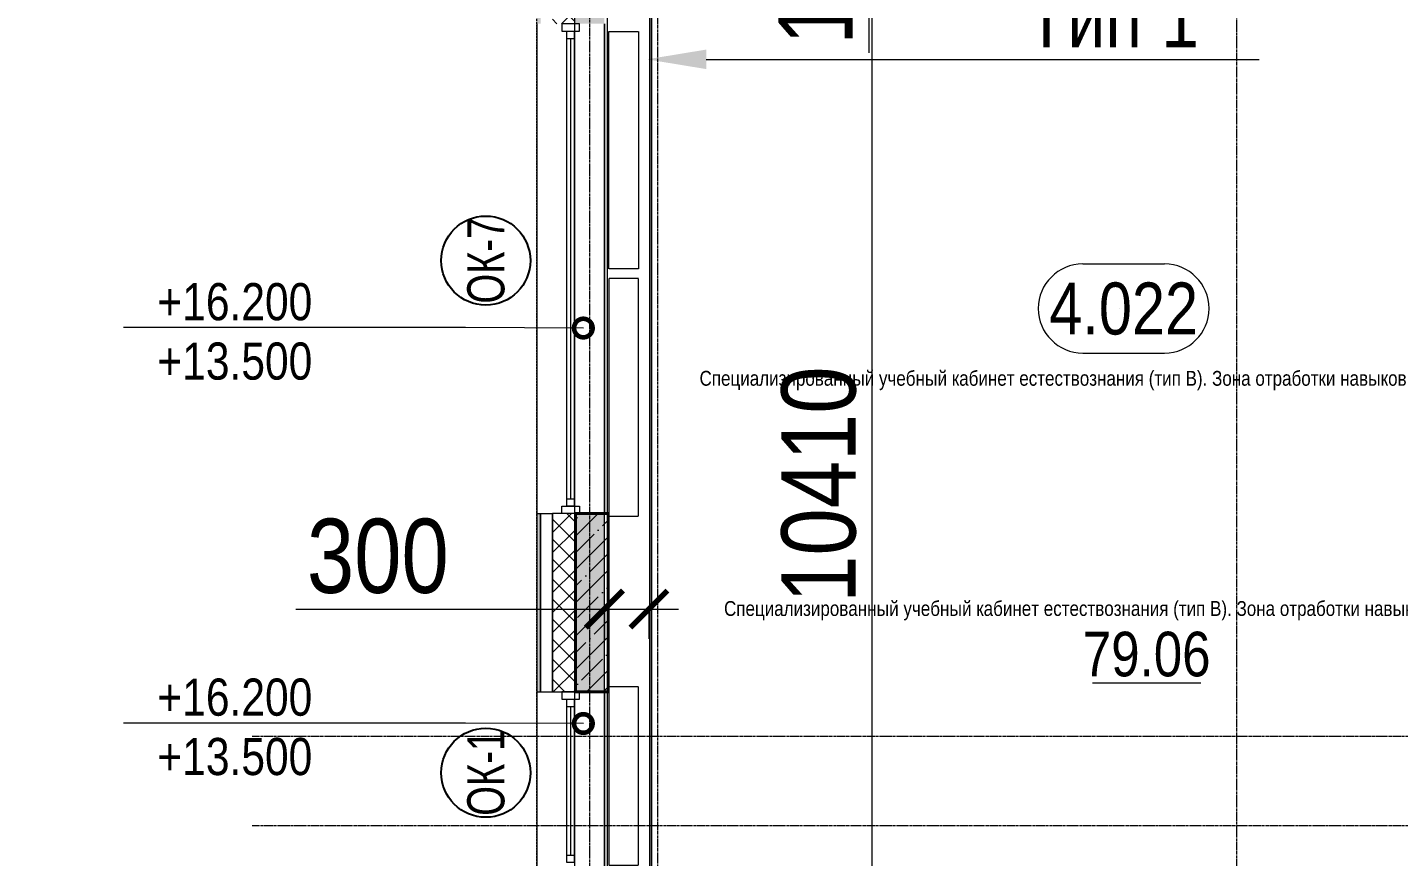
# Model space of a CAD drawing. Header units: millimetres. Extents: x -231292 to 573618, y -153144 to 564035.
# Drawn here: x 92242 to 101479, y 401692 to 407277 of the extents above; entities that cross this region are included whole.
import ezdxf
from ezdxf import colors
from ezdxf.entities.mleader import LeaderData, LeaderLine
from ezdxf.enums import TextEntityAlignment as Align
from ezdxf.math import Vec2, Vec3

# ---------------------------------------------------------------- set-up
doc = ezdxf.new("R2010")
doc.units = ezdxf.units.MM
for name, pattern in [('CENTER2', [28.575, 19.05, -3.175, 3.175, -3.175]), ('DASHED', [19.05, 12.7, -6.35]), ('HIDDEN2', [4.7625, 3.175, -1.5875])]:
    doc.linetypes.add(name, pattern=pattern)
doc.layers.get('0').update_dxf_attribs({"color": 250})
doc.layers.get('Defpoints').update_dxf_attribs({"color": 250})
for name, color, linetype, lineweight in [('A-AREA', 250, 'Continuous', 15), ('A-Wall_Материал_Газоблок_Контур', 250, 'Continuous', 0), ('АР_Area', 250, 'Continuous', 5), ('АР_Колонны', 250, 'Continuous', 35), ('АР_Окна', 250, 'Continuous', 5), ('АР_Окна марка', 250, 'Continuous', 9), ('АР_Отопительные приборы', 250, 'HIDDEN2', 0), ('АР_площадь пом', 250, 'Continuous', 5), ('АР_Размеры обшивки', 250, 'Continuous', 5), ('АР_Стены ЖБ', 250, 'Continuous', 35), ('АР_Стены ПЕНОблок', 250, 'Continuous', 20), ('АР_Тонкая', 250, 'Continuous', 5), ('АР_Утеплитель', 250, 'Continuous', 0), ('АР_Штриховка', 250, 'Continuous', 0), ('Зашивка радиаторов тип 1 (фанера и МДФ)', 250, 'Continuous', 0), ('КМ_Фахверки', 250, 'Continuous', 80), ('Марка окна', 250, 'Continuous', 0), ('Размеры зашивки ГКЛ', 250, 'Continuous', 0), ('РД_Оси_100', 250, 'Continuous', 0)]:
    doc.layers.add(name, color=color, linetype=linetype, lineweight=lineweight)
doc.layers.add('АР_Делит', color=250, linetype='Continuous', lineweight=0, plot=False)
doc.styles.add('Arial_09', font='ARIALN.TTF', dxfattribs={"width": 0.9})
doc.styles.add('Isocpeur3', font='isocpeur.ttf')
doc.styles.add('style1', font='ARIALN.TTF')
doc.dimstyles.new('Dim200_ареал', dxfattribs={"dimscale": 100, "dimtxt": 5, "dimasz": 2.5, "dimexe": 2, "dimexo": 2, "dimgap": 1, "dimtad": 1, "dimzin": 12, "dimdsep": 46, "dimtxsty": 'style1', "dimblk": 'ARCHTICK', "dimcen": 3, "dimdle": 2, "dimclrd": 256, "dimclre": 256, "dimaunit": 1, "dimadec": 0, "dimazin": 3, "dimtfac": 1, "dimtmove": 1, "dimatfit": 3, "dimldrblk": 'OPEN30', "dimfxl": 5, "dimfxlon": 1, "dimtolj": 1, "dimtzin": 0, "dimlwd": 9, "dimlwe": 9, "dimarcsym": 0})

# ---------------------------------------------------------------- blocks, each defined once
blk = doc.blocks.new('_DotSmall')
at = {"color": 0, "linetype": 'ByBlock', "const_width": 0.5}
blk.add_lwpolyline([(-0.0625, 0, 1), (0.0625, 0, 1)], format="xyb", close=True, dxfattribs=at)
blk = doc.blocks.new('СОШ_2200_АР_ОСИ_М100_28.05.24')
at = {"layer": 'АР_Делит', "color": 5, "linetype": 'DASHED'}
blk.add_lwpolyline([(114955, 135155), (114955, -355), (93595.036, -355), (93595.036, 13855), (94145, 13855), (94145, 68320), (66055, 68320), (66055, 13857.73), (83455, 13857.73), (83455, -355), (45245, -355), (45245, 13145), (44695, 13145), (44695, 26755), (45245, 26755), (45245, 68320), (20455, 68320), (20455, 26755), (27955, 26755), (27955, 13145), (-355, 13145), (-355, 100855), (37145, 100855), (37145, 129155)], dxfattribs=at)
at = {"layer": 'РД_Оси_100', "linetype": 'CENTER2'}
blk.add_line((49960, -6155), (49960, 139938.679), dxfattribs=at)
for points in [[(45530, 139938.679), (45600, 139538.679), (45600, -6163.457)], [(46060, -6163.105), (46060, 139538.679), (46130, 139938.679)], [(43327.994, 36300), (71363.995, 36300)], [(43327.994, 35700), (71363.995, 35700)]]:
    blk.add_lwpolyline(points, dxfattribs=at)
blk = doc.blocks.new('Bottom_R_1200')
at = {"layer": 'АР_Отопительные приборы'}
blk.add_lwpolyline([(-600, -100), (600, -100), (600, 100), (-600, 100)], close=True, dxfattribs=at)
blk = doc.blocks.new('Bottom_R_1600')
at = {"layer": 'АР_Отопительные приборы'}
blk.add_lwpolyline([(-800, -100), (800, -100), (800, 100), (-800, 100)], close=True, dxfattribs=at)
blk = doc.blocks.new('Bottom_L_1600')
at = {"layer": 'АР_Отопительные приборы'}
blk.add_lwpolyline([(800, -100), (-800, -100), (-800, 100), (800, 100)], close=True, dxfattribs=at)
blk = doc.blocks.new('_ArchTick')
at = {"color": 0, "linetype": 'ByBlock', "const_width": 0.15}
blk.add_lwpolyline([(-0.5, -0.5), (0.5, 0.5)], dxfattribs=at)
blk = doc.blocks.new('*D860')
at = {"layer": 'Defpoints', "color": 0, "transparency": 16777216}
for p in [(97523.3, 409402, 400000), (97523.1, 398991.7, 400000), (97929.9, 398991.7)]:
    blk.add_point(p, dxfattribs=at)
at = {"layer": 'АР_Размеры обшивки', "lineweight": 9, "transparency": 16777216}
for p, q in [((97929.9, 409602), (97929.9, 398791.7)), ((98128.8, 409402), (98129.9, 409402)), ((98128.8, 398991.7), (98129.9, 398991.7))]:
    blk.add_line(p, q, dxfattribs=at)
at = {"layer": 'АР_Размеры обшивки', "lineweight": 9, "transparency": 16777216, "xscale": 250, "yscale": 250, "zscale": 250}
for p, rotation in [((97929.9, 409402), 90), ((97929.9, 398991.7), 270)]:
    blk.add_blockref('_ArchTick', p, dxfattribs=dict(at, rotation=rotation))
at = {"layer": 'АР_Размеры обшивки', "color": 0, "transparency": 16777216, "insert": (97574.6, 404196.9), "char_height": 500, "attachment_point": 5, "rotation": 90, "style": 'style1'}
blk.add_mtext('\\A1;10410', dxfattribs=at)
blk = doc.blocks.new('_Open30')
at = {"color": 0, "linetype": 'ByBlock', "lineweight": -2}
for p, q in [((-1, 0.268), (0, 0)), ((0, 0), (-1, -0.268)), ((0, 0), (-1, 0))]:
    blk.add_line(p, q, dxfattribs=at)
blk = doc.blocks.new('*D810')
at = {"layer": 'Defpoints', "color": 0, "transparency": 16777216}
for p in [(96933.3, 409499, 400000), (97346.3, 409499), (96933.3, 409399.5)]:
    blk.add_point(p, dxfattribs=at)
at = {"layer": 'АР_Размеры обшивки', "lineweight": 9, "transparency": 16777216}
for p, q in [((97346.3, 409499), (97346.3, 409749)), ((97346.3, 409399.5), (97346.3, 409499)), ((97346.3, 409399.5), (97346.3, 409499)), ((97545.3, 409499), (97546.3, 409499)), ((97133.3, 409399.5), (97546.3, 409399.5)), ((97346.3, 409449.3), (97910.3, 408171)), ((97346.3, 409399.5), (97346.3, 409149.5)), ((97910.3, 408171), (97910.3, 407105))]:
    blk.add_line(p, q, dxfattribs=at)
at = {"layer": 'АР_Размеры обшивки', "lineweight": 9, "transparency": 16777216, "xscale": 250, "yscale": 250, "zscale": 250}
for p, rotation in [((97346.3, 409499), 270), ((97346.3, 409399.5), 90)]:
    blk.add_blockref('_ArchTick', p, dxfattribs=dict(at, rotation=rotation))
at = {"layer": 'АР_Размеры обшивки', "color": 0, "transparency": 16777216, "insert": (97555, 407638), "char_height": 500, "attachment_point": 5, "rotation": 90, "style": 'style1'}
blk.add_mtext('\\A1;100', dxfattribs=at)
blk = doc.blocks.new('*D812')
at = {"layer": 'Defpoints', "color": 0, "transparency": 16777216}
for p in [(96128.8, 403574.7), (96428.8, 403574.7), (96428.8, 403358.7)]:
    blk.add_point(p, dxfattribs=at)
at = {"layer": 'АР_Размеры обшивки', "lineweight": 9, "transparency": 16777216}
for p, q in [((96128.8, 403374.7), (96128.8, 403158.7)), ((96428.8, 403374.7), (96428.8, 403158.7)), ((94050.7, 403358.7), (96128.8, 403358.7)), ((95928.8, 403358.7), (96628.8, 403358.7))]:
    blk.add_line(p, q, dxfattribs=at)
at = {"layer": 'АР_Размеры обшивки', "lineweight": 9, "transparency": 16777216, "xscale": 250, "yscale": 250, "zscale": 250, "rotation": 180}
blk.add_blockref('_ArchTick', (96128.8, 403358.7), dxfattribs=at)
at = {"layer": 'АР_Размеры обшивки', "lineweight": 9, "transparency": 16777216, "xscale": 250, "yscale": 250, "zscale": 250}
blk.add_blockref('_ArchTick', (96428.8, 403358.7), dxfattribs=at)
at = {"layer": 'АР_Размеры обшивки', "color": 0, "transparency": 16777216, "insert": (94602.8, 403714), "char_height": 500, "attachment_point": 5, "style": 'style1'}
blk.add_mtext('\\A1;300', dxfattribs=at)
blk = doc.blocks.new('MOK-МаркаПом_овал_ареал')
for p, q in [((-2.75, 3), (2.75, 3)), ((-2.75, -3), (2.75, -3))]:
    blk.add_line(p, q)
for centre, radius, start, end in [((-2.75, 0), 3, 90, 270), ((2.75, 0), 3, 270, 90), ((-3.75, 0), 3.5, 0, 0.00095)]:
    blk.add_arc(centre, radius, start, end)
at = {"color": 0, "style": 'style1'}
blk.add_attdef('АР-ПОМЕЩЕНИЕ:НОМЕР', text='', height=3.5, dxfattribs=at).set_placement((0, 0), align=Align.MIDDLE)
at = {"layer": 'Defpoints', "color": 2, "style": 'style1'}
blk.add_attdef('АР-ПОМЕЩЕНИЕ:НАИМЕНОВАНИЕ', text='', height=1, dxfattribs=at).set_placement((-0.094, -4.814), align=Align.MIDDLE)
blk = doc.blocks.new('MOK-МаркаПомещения1')
at = {"layer": 'A-AREA', "color": 0}
blk.add_line((-3.651, -1.944), (3.649, -1.944), dxfattribs=at)
at = {"layer": 'A-AREA', "color": 0, "style": 'style1'}
blk.add_attdef('АР-ПОМЕЩЕНИЕ:ПЛОЩАДЬ', text='', height=3, dxfattribs=at).set_placement((0, 0), align=Align.MIDDLE)
at = {"layer": 'Defpoints', "style": 'style1', "flags": 8}
blk.add_attdef('АР-ПОМЕЩЕНИЕ:НАИМЕНОВАНИЕ', text='', height=1, dxfattribs=at).set_placement((0, 2.956), align=Align.MIDDLE)
blk = doc.blocks.new('МОК-Наименование')
at = {"layer": 'Defpoints'}
blk.add_circle((0, 0), 3, dxfattribs=at)
at = {"color": 0, "linetype": 'ByBlock', "lineweight": -2, "style": 'Isocpeur3', "width": 0.8, "flags": 4}
blk.add_attdef('АР-ОКНО:НАИМЕНОВАНИЕ', text='', height=2.5, dxfattribs=at).set_placement((0, 0), align=Align.MIDDLE)

msp = doc.modelspace()

# ---------------------------------------------------------------- linework, layer by layer
at = {"layer": 'A-Wall_Материал_Газоблок_Контур', "linetype": 'Continuous', "lineweight": 0}
for p, q in [((96128.768, 404001.753), (96128.768, 407301.753)), ((96128.768, 401601.753), (96128.768, 402801.753))]:
    msp.add_line(p, q, dxfattribs=at)
at = {"layer": 'АР_Колонны', "linetype": 'HIDDEN2', "lineweight": 25}
for p, q in [((95935.245, 404001.753), (96155.245, 404001.753)), ((96155.245, 404001.753), (96155.245, 402801.753))]:
    msp.add_line(p, q, dxfattribs=at)
at = {"layer": 'АР_Колонны', "linetype": 'Continuous', "lineweight": 35}
for p, q in [((96155.245, 404001.753), (95935.245, 404001.753)), ((96155.245, 402801.753), (96155.245, 404001.753))]:
    msp.add_line(p, q, dxfattribs=at)
at = {"layer": 'АР_Окна', "linetype": 'Continuous', "lineweight": 5}
for p, q in [((96128.768, 407301.753), (96128.768, 404001.753)), ((95876.268, 407201.753), (95926.268, 407201.753)), ((95876.268, 404101.753), (95926.268, 404101.753)), ((96128.768, 402801.753), (96128.768, 401601.753)), ((95876.268, 401701.753), (95926.268, 401701.753))]:
    msp.add_line(p, q, dxfattribs=at)
for points in [[(95961.268, 407251.753), (95961.268, 407301.753), (95841.268, 407301.753), (95841.268, 407251.753)], [(95961.268, 404051.753), (95961.268, 404001.753), (95841.268, 404001.753), (95841.268, 404051.753)]]:
    msp.add_lwpolyline(points, close=True, dxfattribs=at)
at = {"layer": 'АР_Стены ЖБ', "linetype": 'Continuous', "lineweight": 40}
for p, q in [((96155.245, 404001.753), (95935.245, 404001.753)), ((96155.245, 402801.753), (96155.245, 404001.753))]:
    msp.add_line(p, q, dxfattribs=at)
at = {"layer": 'АР_Стены ПЕНОблок', "linetype": 'Continuous', "lineweight": 20}
for p, q in [((96128.768, 404001.753), (95928.768, 404001.753)), ((96128.768, 402801.753), (96128.768, 404001.753))]:
    msp.add_line(p, q, dxfattribs=at)
at = {"layer": 'АР_Тонкая', "linetype": 'Continuous', "lineweight": 5}
msp.add_line((95673.768, 404001.753), (95778.768, 404001.753), dxfattribs=at)
at = {"layer": 'АР_Утеплитель', "linetype": 'Continuous', "lineweight": 0}
msp.add_line((95928.768, 404001.753), (95778.768, 404001.753), dxfattribs=at)
at = {"layer": 'Зашивка радиаторов тип 1 (фанера и МДФ)', "linetype": 'Continuous', "lineweight": 0}
for p, q in [((96148.766, 409399.037), (96148.574, 398991.753)), ((96436.074, 398991.747), (96436.266, 409399.031)), ((96436.266, 409399.031), (96436.074, 398991.747)), ((96448.574, 398991.747), (96448.766, 409399.031))]:
    msp.add_line(p, q, dxfattribs=at)

# ---------------------------------------------------------------- block references
at = {"layer": 'АР_Area', "linetype": 'Continuous', "lineweight": 5, "xscale": 100, "yscale": 100, "zscale": 100}
msp.add_blockref('MOK-МаркаПом_овал_ареал', (99626.971, 405383.437), dxfattribs=at).add_auto_attribs({'АР-ПОМЕЩЕНИЕ:НОМЕР': '4.022', 'АР-ПОМЕЩЕНИЕ:НАИМЕНОВАНИЕ': 'Специализированный учебный кабинет естествознания (тип В). Зона отработки навыков первой помощи. '})
at = {"layer": 'АР_Отопительные приборы', "rotation": 270}
for name, p in [('Bottom_L_1600', (96258.768, 406449.646)), ('Bottom_R_1600', (96258.768, 404784.413)), ('Bottom_R_1200', (96258.768, 402234.468))]:
    msp.add_blockref(name, p, dxfattribs=at)
at = {"layer": 'АР_площадь пом', "linetype": 'Continuous', "lineweight": 5}
ref = msp.add_blockref('MOK-МаркаПомещения1', (99782.387, 403055.893), dxfattribs=dict(at, xscale=100, yscale=100, zscale=100))
ref.add_attrib('АР-ПОМЕЩЕНИЕ:НАИМЕНОВАНИЕ', 'Специализированный учебный кабинет естествознания (тип В). Зона отработки навыков первой помощи. ', dxfattribs={"layer": 'Defpoints', "height": 100, "style": 'style1'}).set_placement((99782.387, 403351.456), align=Align.MIDDLE)
ref.add_attrib('АР-ПОМЕЩЕНИЕ:ПЛОЩАДЬ', '79.06', dxfattribs={"layer": 'A-AREA', "color": 0, "height": 300, "style": 'style1'}).set_placement((99782.387, 403055.893), align=Align.MIDDLE)

# ---------------------------------------------------------------- dimensions: what is measured, and where the dimension line sits
at = {"layer": 'АР_Размеры обшивки'}
dim = msp.add_linear_dim(base=(97346.328, 409499.038), p1=(96933.328, 409399.5), p2=(96933.328, 409499.038, 400000), angle=90, dimstyle='Dim200_ареал', override={"dimdec": 0}, dxfattribs=at)
dim.commit()
dim.dimension.update_dxf_attribs({"geometry": '*D810', "text_midpoint": (97910.328, 408070.986), "dimtype": 160})
dim = msp.add_linear_dim(base=(97929.891, 398991.747, -400000), p1=(97523.266, 409402.031), p2=(97523.074, 398991.747), angle=90, dimstyle='Dim200_ареал', override={"dimdec": 0}, dxfattribs=at)
dim.commit()
dim.dimension.update_dxf_attribs({"geometry": '*D860', "text_midpoint": (97574.604, 404196.889, -400000)})
dim = msp.add_linear_dim(base=(96428.768, 403358.7), p1=(96128.768, 403574.7), p2=(96428.768, 403574.696), dimstyle='Dim200_ареал', override={"dimdec": 0}, dxfattribs=at)
dim.commit()
dim.dimension.update_dxf_attribs({"geometry": '*D812', "text_midpoint": (94602.768, 403190.644), "dimtype": 160})

# ---------------------------------------------------------------- leaders
at = {"layer": 'Марка окна', "lineweight": 0, "ltscale": 20}
ml = msp.add_multileader_mtext('Standard', dxfattribs=at)
ml.set_content('+16.200\\P+13.500', color=256, style='style1')
ml.set_leader_properties(color=256, linetype='ByLayer', lineweight=-1)
ml.set_arrow_properties(name='DOTSMALL')
ml.build(insert=Vec2(0, 0))
ml.multileader.update_dxf_attribs({"text_left_attachment_type": 6, "text_right_attachment_type": 6, "dogleg_length": 200, "arrow_head_size": 250})
ctx = ml.context
ctx.base_point, ctx.char_height, ctx.arrow_head_size, ctx.landing_gap_size, ctx.plane_origin = Vec3(93117.986, 405254.393), 250, 250, 0, Vec3(93512.962, 404569.866)
ctx.left_attachment, ctx.right_attachment = 6, 6
notes = []
notes.append((ctx, [(0, (1, 1, 0), (95193.062, 405254.393), (-1, 0), 1061.605, [(0, [(95987.176, 405251.722)], 0, [])])]))
ctx.mtext.insert, ctx.mtext.line_spacing_factor, ctx.mtext.flow_direction = Vec3(93117.986, 405554.393), 0.96, 5
ctx.mtext.has_bg_fill, ctx.mtext.bg_color, ctx.mtext.bg_scale_factor, ctx.mtext.bg_transparency, ctx.mtext.use_window_bg_color = 1, -1027028792, 1.5, 0, 1
ml = msp.add_multileader_mtext('Standard', dxfattribs=at)
ml.set_content('+16.200\\P+13.500', color=256, style='style1')
ml.set_leader_properties(color=256, linetype='ByLayer', lineweight=-1)
ml.set_arrow_properties(name='DOTSMALL')
ml.build(insert=Vec2(0, 0))
ml.multileader.update_dxf_attribs({"text_left_attachment_type": 6, "text_right_attachment_type": 6, "dogleg_length": 200, "arrow_head_size": 250})
ctx = ml.context
ctx.base_point, ctx.char_height, ctx.arrow_head_size, ctx.landing_gap_size, ctx.plane_origin = Vec3(93117.986, 402590.61), 250, 250, 0, Vec3(93512.962, 401906.083)
ctx.left_attachment, ctx.right_attachment = 6, 6
notes.append((ctx, [(0, (1, 1, 0), (95193.062, 402590.61), (-1, 0), 1061.605, [(0, [(95987.176, 402587.939)], 0, [])])]))
ctx.mtext.insert, ctx.mtext.line_spacing_factor, ctx.mtext.flow_direction = Vec3(93117.986, 402890.61), 0.96, 5
ctx.mtext.has_bg_fill, ctx.mtext.bg_color, ctx.mtext.bg_scale_factor, ctx.mtext.bg_transparency, ctx.mtext.use_window_bg_color = 1, -1027028792, 1.5, 0, 1
at = {"layer": 'Размеры зашивки ГКЛ'}
ml = msp.add_multileader_mtext('Standard', dxfattribs=at)
ml.set_content('\\pxsm1;Тип 1 ', color=(0, 0, 138), style='style1')
ml.set_leader_properties(color=256, linetype='ByLayer', lineweight=9)
ml.build(insert=Vec2(0, 0))
ml.multileader.update_dxf_attribs({"has_dogleg": 0, "text_left_attachment_type": 6, "text_right_attachment_type": 6, "text_bottom_attachment_type": 10, "dogleg_length": 25, "arrow_head_size": 400})
ctx = ml.context
ctx.base_point, ctx.char_height, ctx.arrow_head_size, ctx.landing_gap_size, ctx.plane_origin = Vec3(98917.717, 407061.804), 400, 400, 50, Vec3(90621.03, 414032.369)
ctx.left_attachment, ctx.right_attachment, ctx.top_attachment = 6, 6, 10
notes.append((ctx, [(0, (1, 1, 0), (98892.717, 407061.804), (1, 0), 25, [(1, [(96415.162, 407061.804)], 0, [])])]))
ctx.mtext.insert, ctx.mtext.width, ctx.mtext.defined_height, ctx.mtext.line_spacing_factor, ctx.mtext.flow_direction = Vec3(98967.717, 407541.804), 1668.44707, 600, 0.3, 5
for ctx, leaders in notes:
    for number, flags, end, landing, length, lines in leaders:
        leader = LeaderData()
        leader.index, (leader.has_last_leader_line, leader.has_dogleg_vector, leader.attachment_direction) = number, flags
        leader.last_leader_point, leader.dogleg_vector, leader.dogleg_length = Vec3(end), Vec3(landing), length
        for number, points, colour, breaks in lines:
            line = LeaderLine()
            line.index, line.vertices, line.color, line.breaks = number, Vec3.list(points), colors.encode_raw_color(colour), breaks
            leader.lines.append(line)
        ctx.leaders.append(leader)

# ---------------------------------------------------------------- next in the draw order: hatches: boundary and pattern name
at = {"layer": 'АР_Штриховка', "linetype": 'Continuous', "lineweight": 0}
h = msp.add_hatch(dxfattribs=at)
h.set_pattern_fill('_U', color=256, style=0, pattern_type=0)
h.set_pattern_definition([(360, (50428.7677, 366201.7525), (-1e-16, 1), [])])
h.paths.add_polyline_path([(95673.768, 365846.753), (95698.768, 365871.753), (95698.768, 375901.753), (95673.768, 375901.753)], flags=0)
h.paths.add_polyline_path([(95673.768, 377701.753), (95698.768, 377701.753), (95698.768, 388101.752), (95673.768, 388101.752)], flags=0)
h.paths.add_polyline_path([(95673.768, 391401.752), (95698.768, 391401.752), (95698.768, 393201.753), (95673.768, 393201.753)], flags=0)
h.paths.add_polyline_path([(95673.768, 394401.753), (95698.768, 394401.753), (95698.768, 395301.753), (95673.768, 395301.753)], flags=0)
h.paths.add_polyline_path([(95673.768, 398601.753), (95698.768, 398601.753), (95698.768, 399501.753), (95673.768, 399501.753)], flags=0)
h.paths.add_polyline_path([(95673.768, 400701.753), (95698.768, 400701.753), (95698.768, 401601.753), (95673.768, 401601.753)], flags=0)
h.paths.add_polyline_path([(95673.768, 402801.753), (95698.768, 402801.753), (95698.768, 404001.753), (95673.768, 404001.753)], flags=0)
h.paths.add_polyline_path([(95673.768, 407301.753), (95698.768, 407301.753), (95698.768, 408201.753), (95673.768, 408201.753)], flags=0)
h.paths.add_polyline_path([(95673.768, 409401.753), (95698.768, 409401.753), (95698.768, 410301.753), (95673.768, 410301.753)], flags=0)
h.paths.add_polyline_path([(95673.768, 411501.753), (95698.768, 411501.753), (95698.768, 412701.753), (95673.768, 412701.753)], flags=0)
h.paths.add_polyline_path([(95673.768, 416001.753), (95698.768, 416001.753), (95698.768, 416901.753), (95673.768, 416901.753)], flags=0)
h.paths.add_polyline_path([(95673.768, 418101.753), (95698.768, 418101.753), (95698.768, 419001.753), (95673.768, 419001.753)], flags=0)
h.paths.add_polyline_path([(95673.768, 420201.753), (95698.768, 420201.753), (95698.768, 421001.753), (95673.768, 421001.753)], flags=0)
h = msp.add_hatch(dxfattribs=at)
h.set_pattern_fill('ANSI37', color=256, scale=30, style=0)
h.set_pattern_definition([(45, (50428.77, 366201.75), (-67.35192, 67.35192), []), (135, (50428.77, 366201.75), (-67.35192, -67.35192), [])])
h.paths.add_polyline_path([(95778.768, 365951.753), (95928.768, 366101.753), (95928.768, 375901.753), (95778.768, 375901.753)], flags=0)
h.paths.add_polyline_path([(95778.768, 377701.753), (95928.768, 377701.753), (95928.768, 388101.752), (95778.768, 388101.752)], flags=0)
h.paths.add_polyline_path([(95778.768, 391401.752), (95928.768, 391401.752), (95928.768, 393201.753), (95778.768, 393201.753)], flags=0)
h.paths.add_polyline_path([(95778.768, 394401.753), (95928.768, 394401.753), (95928.768, 395301.753), (95778.768, 395301.753)], flags=0)
h.paths.add_polyline_path([(95778.768, 398601.753), (95928.768, 398601.753), (95928.768, 399501.753), (95778.768, 399501.753)], flags=0)
h.paths.add_polyline_path([(95778.768, 400701.753), (95928.768, 400701.753), (95928.768, 401601.753), (95778.768, 401601.753)], flags=0)
h.paths.add_polyline_path([(95778.768, 402801.753), (95928.768, 402801.753), (95928.768, 404001.753), (95778.768, 404001.753)], flags=0)
h.paths.add_polyline_path([(95778.768, 407301.753), (95928.768, 407301.753), (95928.768, 408201.753), (95778.768, 408201.753)], flags=0)
h.paths.add_polyline_path([(95778.768, 409401.753), (95928.768, 409401.753), (95928.768, 410301.753), (95778.768, 410301.753)], flags=0)
h.paths.add_polyline_path([(95778.768, 411501.753), (95928.768, 411501.753), (95928.768, 412701.753), (95778.768, 412701.753)], flags=0)
h.paths.add_polyline_path([(95778.768, 416001.753), (95928.768, 416001.753), (95928.768, 416901.753), (95778.768, 416901.753)], flags=0)
h.paths.add_polyline_path([(95778.768, 418101.753), (95928.768, 418101.753), (95928.768, 419001.753), (95778.768, 419001.753)], flags=0)
h.paths.add_polyline_path([(95778.768, 420201.753), (95928.768, 420201.753), (95928.768, 421001.753), (95778.768, 421001.753)], flags=0)
h = msp.add_hatch(dxfattribs=at)
h.set_pattern_fill('AR-CONC', color=256, style=0)
h.set_pattern_definition([(50, (50428.77, 366201.75), (182.18467, -15.9391), [19.05, -209.55]), (355, (50428.77, 366201.75), (-35.2434, 191.05685), [15.24, -167.6406]), (100.45144, (50443.95, 366200.42), (146.94125, 175.11775), [16.19, -178.09024]), (46.1842, (50428.77, 366252.55), (271.07904, -42.0423), [28.575, -314.325]), (96.63556, (50451.36, 366249.05), (237.4041, 247.4261), [24.285, -267.1356]), (351.18415, (50428.77, 366252.55), (237.4041, 247.4261), [22.86, -251.4597]), (21, (50454.17, 366239.85), (151.6144, -102.2652), [19.05, -209.55]), (326, (50454.17, 366239.85), (61.80203, 184.18797), [15.24, -167.64]), (71.45144, (50466.8, 366231.33), (213.4164, 81.92277), [16.19, -178.08994]), (37.5, (50428.77, 366201.75), (3.088603, 84.55504), [0, -165.608, 0, -170.18, 0, -168.275]), (7.5, (50428.77, 366201.75), (66.81966, 100.18057), [0, -97.028, 0, -161.798, 0, -64.135]), (327.5, (50372.126, 366201.75), (135.590595, -5.728744), [0, -63.5, 0, -198.12, 0, -262.89]), (317.5, (50346.73, 366201.75), (148.12918, 25.4265), [0, -82.55, 0, -131.572, 0, -186.69])])
h.paths.add_polyline_path([(95928.768, 366101.753), (96128.768, 366301.753), (96128.768, 375901.753), (95928.768, 375901.753)], flags=0)
h.paths.add_polyline_path([(95928.768, 377701.753), (96128.768, 377701.753), (96128.768, 388101.752), (95928.768, 388101.752)], flags=0)
h.paths.add_polyline_path([(95928.768, 391401.752), (96128.768, 391401.752), (96128.768, 393201.753), (95928.768, 393201.753)], flags=0)
h.paths.add_polyline_path([(95928.768, 394401.753), (96128.768, 394401.753), (96128.768, 395301.753), (95928.768, 395301.753)], flags=0)
h.paths.add_polyline_path([(95928.768, 398601.753), (96128.768, 398601.753), (96128.768, 399501.753), (95928.768, 399501.753)], flags=0)
h.paths.add_polyline_path([(95928.768, 400701.753), (96128.768, 400701.753), (96128.768, 401601.753), (95928.768, 401601.753)], flags=0)
h.paths.add_polyline_path([(95928.768, 402801.753), (96128.768, 402801.753), (96128.768, 404001.753), (95928.768, 404001.753)], flags=0)
h.paths.add_polyline_path([(95928.768, 407301.753), (96128.768, 407301.753), (96128.768, 408201.753), (95928.768, 408201.753)], flags=0)
h.paths.add_polyline_path([(95928.768, 409401.753), (96128.768, 409401.753), (96128.768, 410301.753), (95928.768, 410301.753)], flags=0)
h.paths.add_polyline_path([(95928.768, 411501.753), (96128.768, 411501.753), (96128.768, 412701.753), (95928.768, 412701.753)], flags=0)
h.paths.add_polyline_path([(95928.768, 416001.753), (96128.768, 416001.753), (96128.768, 416901.753), (95928.768, 416901.753)], flags=0)
h.paths.add_polyline_path([(95928.768, 418101.753), (96128.768, 418101.753), (96128.768, 419001.753), (95928.768, 419001.753)], flags=0)
h.paths.add_polyline_path([(95928.768, 420201.753), (96128.768, 420201.753), (96128.768, 421001.753), (95928.768, 421001.753)], flags=0)
at = {"layer": 'АР_Штриховка', "linetype": 'Continuous', "lineweight": 5}
h = msp.add_hatch(dxfattribs=at)
h.set_pattern_fill('ANSI35', color=256, scale=25, style=0)
h.set_pattern_definition([(45, (50428.77, 366201.75), (-112.2532, 112.2532), []), (45, (50541.02, 366201.75), (-112.2532, 112.2532), [198.4375, -39.6875, 0, -39.6875])])
h.paths.add_polyline_path([(95935.245, 402801.753), (96155.245, 402801.753), (96155.245, 404001.753), (95935.245, 404001.753)], flags=0)

# ---------------------------------------------------------------- next in the draw order: linework, layer by layer
at = {"layer": 'A-Wall_Материал_Газоблок_Контур', "linetype": 'Continuous', "lineweight": 0}
for p, q in [((95673.768, 407301.753), (95673.768, 404001.753)), ((95673.768, 402801.753), (95673.768, 401601.753))]:
    msp.add_line(p, q, dxfattribs=at)
at = {"layer": 'АР_Колонны', "linetype": 'HIDDEN2', "lineweight": 25}
for p, q in [((95935.245, 402801.753), (95935.245, 404001.753)), ((96155.245, 402801.753), (95935.245, 402801.753))]:
    msp.add_line(p, q, dxfattribs=at)
at = {"layer": 'АР_Колонны', "linetype": 'Continuous', "lineweight": 35}
for p, q in [((95935.245, 404001.753), (95935.245, 402801.753)), ((95935.245, 402801.753), (96155.245, 402801.753))]:
    msp.add_line(p, q, dxfattribs=at)
at = {"layer": 'АР_Окна', "linetype": 'Continuous', "lineweight": 5}
for p, q in [((95673.768, 407301.753), (95673.768, 404001.753)), ((95901.268, 407201.753), (95901.268, 404101.753)), ((95673.768, 402801.753), (95673.768, 401601.753)), ((95876.268, 402701.753), (95926.268, 402701.753)), ((95901.268, 402701.753), (95901.268, 401701.753))]:
    msp.add_line(p, q, dxfattribs=at)
for points in [[(95876.268, 407251.753), (95926.268, 407251.753), (95926.268, 404051.753), (95876.268, 404051.753)], [(95961.268, 402751.753), (95961.268, 402801.753), (95841.268, 402801.753), (95841.268, 402751.753)], [(95876.268, 402751.753), (95926.268, 402751.753), (95926.268, 401651.753), (95876.268, 401651.753)]]:
    msp.add_lwpolyline(points, close=True, dxfattribs=at)
at = {"layer": 'АР_Стены ЖБ', "linetype": 'Continuous', "lineweight": 40}
for p, q in [((95935.245, 404001.753), (95935.245, 402801.753)), ((95935.245, 402801.753), (96155.245, 402801.753))]:
    msp.add_line(p, q, dxfattribs=at)
at = {"layer": 'АР_Стены ПЕНОблок', "linetype": 'Continuous', "lineweight": 20}
for p, q in [((95928.768, 404001.753), (95928.768, 402801.753)), ((95928.768, 402801.753), (96128.768, 402801.753))]:
    msp.add_line(p, q, dxfattribs=at)
at = {"layer": 'АР_Тонкая', "linetype": 'Continuous', "lineweight": 5}
for p, q in [((95673.768, 404001.753), (95673.768, 402801.753)), ((95698.768, 404001.753), (95698.768, 402801.753)), ((95698.768, 402801.753), (95698.768, 404001.753)), ((95778.768, 402801.753), (95778.768, 404001.753)), ((95673.768, 402801.753), (95778.768, 402801.753))]:
    msp.add_line(p, q, dxfattribs=at)
at = {"layer": 'АР_Утеплитель', "linetype": 'Continuous', "lineweight": 0}
for p, q in [((95778.768, 404001.753), (95778.768, 402801.753)), ((95928.768, 402801.753), (95928.768, 404001.753)), ((95778.768, 402801.753), (95928.768, 402801.753))]:
    msp.add_line(p, q, dxfattribs=at)
at = {"layer": 'КМ_Фахверки', "lineweight": 5}
msp.add_lwpolyline([(96278.918, 457251.752), (165128.768, 457251.753), (165128.768, 366101.753), (95928.768, 366101.753), (95928.768, 434726.753), (96278.918, 434726.753), (96278.918, 457251.752)], dxfattribs=at)

# ---------------------------------------------------------------- next in the draw order: block references
at = {"layer": 'АР_Окна марка', "linetype": 'Continuous', "lineweight": 9}
ref = msp.add_blockref('МОК-Наименование', (95330.111, 405706.104, -900), dxfattribs=dict(at, xscale=100, yscale=100, zscale=100, rotation=90))
ref.add_attrib('АР-ОКНО:НАИМЕНОВАНИЕ', 'ОК-7', dxfattribs={"layer": '0', "color": 0, "linetype": 'ByBlock', "lineweight": -2, "height": 250, "rotation": 90, "style": 'Arial_09', "width": 0.9}).set_placement((95330.111, 405706.104, -900), align=Align.MIDDLE)
ref = msp.add_blockref('МОК-Наименование', (95330.111, 402256.104, -900), dxfattribs=dict(at, xscale=100, yscale=100, zscale=100, rotation=90))
ref.add_attrib('АР-ОКНО:НАИМЕНОВАНИЕ', 'ОК-1', dxfattribs={"layer": '0', "color": 0, "linetype": 'ByBlock', "lineweight": -2, "height": 250, "rotation": 90, "style": 'Arial_09', "width": 0.9}).set_placement((95330.111, 402256.104, -900), align=Align.MIDDLE)
at = {"layer": 'РД_Оси_100'}
msp.add_blockref('СОШ_2200_АР_ОСИ_М100_28.05.24', (50428.768, 366201.753), dxfattribs=at)

doc.saveas('drawing.dxf')
